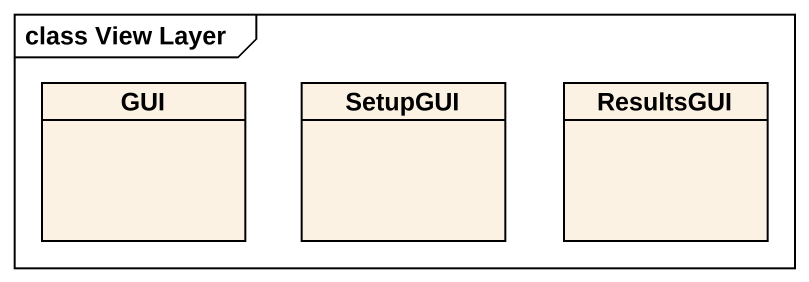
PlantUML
@startuml
mainframe class View Layer
hide circle
hide empty members
class GUI
class SetupGUI
class ResultsGUI
@enduml
